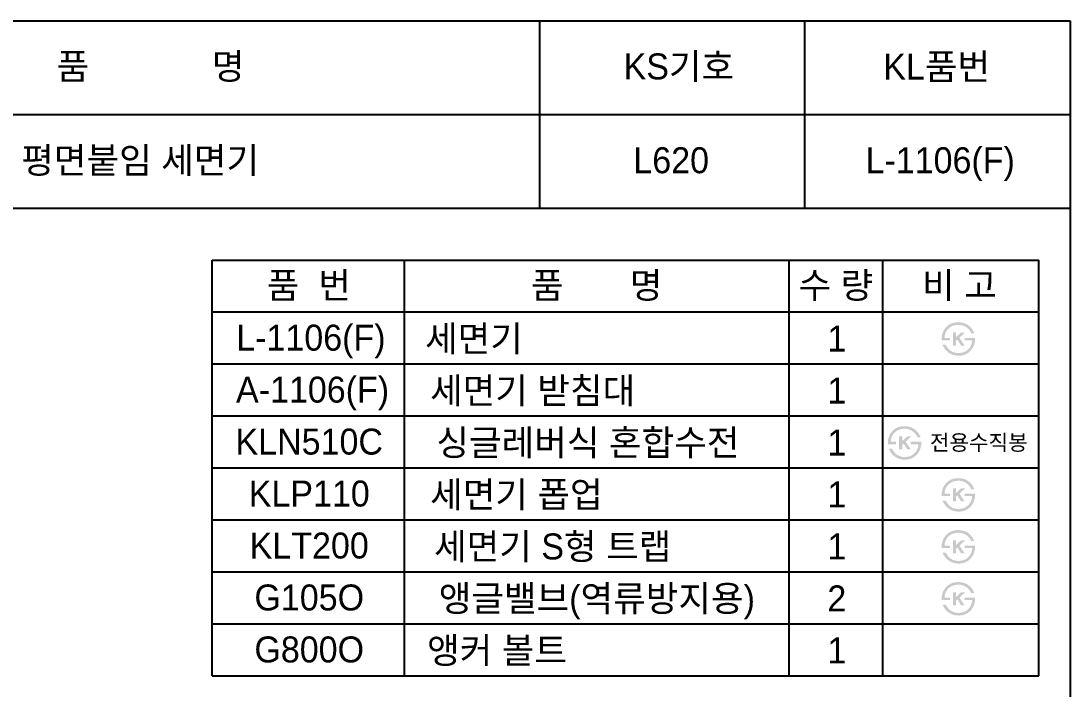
# Model space of a CAD drawing. Header units: millimetres. Extents: x 0 to 5737, y -67 to 2530.
# Drawn here: x 4728 to 5737, y 1887 to 2530 of the extents above; entities that cross this region are included whole.
import ezdxf
from ezdxf.enums import TextEntityAlignment as Align

# ---------------------------------------------------------------- set-up
doc = ezdxf.new("R2010")
doc.units = ezdxf.units.MM
doc.layers.add('TEXT', color=7, linetype='Continuous')
doc.layers.add('도각라인', color=7, linetype='Continuous')
doc.styles.add('타이틀', font='H2GTRM.TTF', dxfattribs={"height": 25})

msp = doc.modelspace()

# ---------------------------------------------------------------- hatches: boundary and pattern name
at = {"layer": 'TEXT'}
for points in [[(5613.9, 2222.8), (5613.9, 2223.2), (5613.9, 2223.6), (5613.9, 2224), (5613.9, 2224.4), (5613.9, 2224.8), (5613.9, 2225.2), (5614, 2225.6), (5614, 2226), (5614.1, 2226.4), (5614.1, 2226.8), (5614.2, 2227.2), (5614.3, 2227.6), (5614.3, 2228), (5614.4, 2228.4), (5614.5, 2228.8), (5614.6, 2229.1), (5614.8, 2229.5), (5614.9, 2229.9), (5615, 2230.3), (5615.2, 2230.6), (5615.3, 2231), (5615.5, 2231.4), (5615.7, 2231.7), (5615.8, 2232.1), (5616, 2232.4), (5616.2, 2232.7), (5616.4, 2233.1), (5616.6, 2233.4), (5616.9, 2233.7), (5617.1, 2234), (5617.3, 2234.3), (5617.8, 2234.9), (5618.1, 2235.2), (5618.4, 2235.5), (5618.7, 2235.8), (5619, 2236.1), (5619.2, 2236.4), (5619.6, 2236.6), (5619.9, 2236.9), (5620.2, 2237.1), (5620.5, 2237.4), (5620.8, 2237.6), (5621.2, 2237.8), (5621.5, 2238), (5621.9, 2238.2), (5622.2, 2238.4), (5622.6, 2238.6), (5623, 2238.7), (5623.4, 2238.9), (5623.8, 2239.1), (5624.2, 2239.2), (5624.7, 2239.4), (5625.1, 2239.5), (5625.5, 2239.6), (5626, 2239.7), (5626.4, 2239.8), (5626.9, 2239.9), (5627.4, 2239.9), (5627.8, 2240), (5628.3, 2240), (5628.8, 2240.1), (5629.3, 2240.1), (5629.8, 2240.1), (5630.5, 2240.1), (5630.9, 2240.1), (5631.3, 2240), (5631.6, 2240), (5632, 2240), (5632.4, 2239.9), (5632.7, 2239.9), (5633.1, 2239.8), (5633.4, 2239.7), (5633.8, 2239.7), (5634.1, 2239.6), (5634.5, 2239.5), (5634.8, 2239.4), (5635.1, 2239.3), (5635.4, 2239.2), (5635.8, 2239.1), (5636.1, 2239), (5636.4, 2238.9), (5636.7, 2238.7), (5637, 2238.6), (5637.3, 2238.5), (5637.6, 2238.3), (5637.9, 2238.2), (5638.2, 2238), (5638.5, 2237.8), (5638.8, 2237.7), (5639.1, 2237.5), (5639.3, 2237.3), (5639.6, 2237.1), (5639.9, 2236.9), (5640.1, 2236.7), (5640.6, 2236.4), (5641, 2236), (5641.4, 2235.6), (5641.7, 2235.2), (5642.1, 2234.8), (5642.5, 2234.4), (5642.8, 2234), (5643.1, 2233.6), (5643.5, 2233.1), (5643.8, 2232.6), (5644.1, 2232.2), (5644.3, 2231.7), (5644.6, 2231.1), (5644.9, 2230.6), (5645.1, 2230.1), (5645.4, 2229.5), (5645.4, 2229.5), (5642.2, 2229.5), (5642.2, 2229.5), (5642.2, 2229.7), (5642.1, 2229.9), (5642.1, 2230.1), (5642, 2230.2), (5641.9, 2230.4), (5641.8, 2230.6), (5641.7, 2230.7), (5641.7, 2230.9), (5641.6, 2231.1), (5641.5, 2231.2), (5641.4, 2231.4), (5641.3, 2231.6), (5641.2, 2231.7), (5641, 2231.9), (5640.9, 2232.1), (5640.8, 2232.2), (5640.7, 2232.4), (5640.6, 2232.6), (5640.3, 2232.9), (5640, 2233.2), (5639.7, 2233.5), (5639.4, 2233.8), (5639.1, 2234.1), (5638.7, 2234.4), (5638.4, 2234.7), (5638.2, 2234.9), (5637.9, 2235.1), (5637.7, 2235.2), (5637.5, 2235.4), (5637.2, 2235.5), (5637, 2235.7), (5636.7, 2235.8), (5636.5, 2236), (5636.2, 2236.1), (5636, 2236.2), (5635.7, 2236.4), (5635.5, 2236.5), (5635.2, 2236.6), (5635, 2236.7), (5634.7, 2236.8), (5634.5, 2236.9), (5634.2, 2237), (5633.9, 2237), (5633.7, 2237.1), (5633.4, 2237.2), (5633.1, 2237.3), (5632.9, 2237.3), (5632.6, 2237.4), (5632.3, 2237.4), (5632, 2237.5), (5631.8, 2237.5), (5631.5, 2237.5), (5631.2, 2237.6), (5630.9, 2237.6), (5630.6, 2237.6), (5630.3, 2237.6), (5630, 2237.6), (5629.7, 2237.6), (5629.4, 2237.6), (5629, 2237.6), (5628.7, 2237.5), (5628.3, 2237.5), (5628, 2237.5), (5627.7, 2237.4), (5627.4, 2237.4), (5627.1, 2237.3), (5626.7, 2237.3), (5626.4, 2237.2), (5626.1, 2237.1), (5625.8, 2237), (5625.5, 2237), (5625.2, 2236.9), (5624.9, 2236.8), (5624.6, 2236.7), (5624.4, 2236.5), (5624.1, 2236.4), (5623.8, 2236.3), (5623.5, 2236.2), (5623.3, 2236), (5623, 2235.9), (5622.7, 2235.7), (5622.5, 2235.6), (5622.2, 2235.4), (5622, 2235.2), (5621.7, 2235), (5621.5, 2234.9), (5621.2, 2234.7), (5621, 2234.5), (5620.8, 2234.3), (5620.5, 2234), (5620.3, 2233.8), (5620.1, 2233.6), (5619.9, 2233.4), (5619.7, 2233.1), (5619.5, 2232.9), (5619.3, 2232.6), (5619.1, 2232.4), (5618.9, 2232.1), (5618.7, 2231.9), (5618.6, 2231.6), (5618.4, 2231.4), (5618.3, 2231.1), (5618.1, 2230.8), (5618, 2230.5), (5617.9, 2230.3), (5617.7, 2230), (5617.6, 2229.7), (5617.5, 2229.4), (5617.4, 2229.1), (5617.3, 2228.8), (5617.2, 2228.5), (5617.1, 2228.2), (5617.1, 2227.8), (5617, 2227.5), (5616.9, 2227.2), (5616.9, 2226.9), (5616.8, 2226.5), (5616.8, 2226.2), (5616.7, 2225.8), (5616.7, 2225.5), (5616.7, 2225.1), (5616.7, 2225.1), (5621.9, 2225.1), (5621.9, 2225.1), (5621.9, 2225.1), (5621.9, 2222.8), (5621.9, 2222.8), (5621.9, 2222.8), (5613.9, 2222.8)], [(5627.7, 2225.8), (5632.5, 2230.2), (5636.4, 2230.2), (5631, 2225.2), (5636, 2217.7), (5632.6, 2217.7), (5629.1, 2223.4), (5627.7, 2222.2), (5627.7, 2217.7), (5624.7, 2217.7), (5624.7, 2230.3), (5627.7, 2230.3)], [(5646.1, 2225.1), (5646.1, 2224.7), (5646.1, 2224.3), (5646.1, 2223.8), (5646.1, 2223.4), (5646, 2223), (5646, 2222.5), (5645.9, 2222.1), (5645.9, 2221.7), (5645.8, 2221.3), (5645.7, 2220.9), (5645.6, 2220.4), (5645.5, 2220), (5645.4, 2219.6), (5645.3, 2219.2), (5645.2, 2218.8), (5645.1, 2218.4), (5644.9, 2218), (5644.8, 2217.6), (5644.6, 2217.3), (5644.4, 2216.9), (5644.3, 2216.5), (5644.1, 2216.2), (5643.9, 2215.8), (5643.7, 2215.5), (5643.5, 2215.1), (5643.3, 2214.8), (5643.1, 2214.5), (5642.8, 2214.2), (5642.6, 2213.8), (5642.4, 2213.5), (5642.1, 2213.2), (5641.9, 2212.9), (5641.6, 2212.6), (5641.3, 2212.4), (5641, 2212.1), (5640.8, 2211.8), (5640.5, 2211.6), (5640.2, 2211.3), (5639.9, 2211.1), (5639.6, 2210.8), (5639.2, 2210.6), (5638.9, 2210.4), (5638.6, 2210.2), (5638.3, 2210), (5637.9, 2209.8), (5637.6, 2209.6), (5637.2, 2209.4), (5636.9, 2209.3), (5636.5, 2209.1), (5636.1, 2209), (5635.8, 2208.8), (5635.4, 2208.7), (5635, 2208.6), (5634.6, 2208.5), (5634.2, 2208.4), (5633.9, 2208.3), (5633.5, 2208.2), (5633.1, 2208.1), (5632.7, 2208.1), (5632.3, 2208), (5631.9, 2208), (5631.5, 2208), (5631.1, 2207.9), (5630.7, 2207.9), (5630, 2207.9), (5629.3, 2208), (5628.7, 2208), (5628.1, 2208.1), (5627.4, 2208.2), (5627.1, 2208.2), (5626.8, 2208.3), (5626.5, 2208.3), (5626.2, 2208.4), (5625.9, 2208.5), (5625.6, 2208.6), (5625.3, 2208.6), (5625, 2208.7), (5624.8, 2208.8), (5624.5, 2208.9), (5624.2, 2209), (5623.9, 2209.1), (5623.6, 2209.2), (5623.4, 2209.4), (5623.1, 2209.5), (5622.8, 2209.6), (5622.5, 2209.7), (5622.3, 2209.9), (5622, 2210), (5621.8, 2210.2), (5621.5, 2210.3), (5621, 2210.7), (5620.7, 2210.8), (5620.5, 2211), (5620.2, 2211.2), (5619.9, 2211.4), (5619.7, 2211.6), (5619.5, 2211.8), (5619.2, 2212), (5619, 2212.2), (5618.8, 2212.5), (5618.5, 2212.7), (5618.3, 2212.9), (5618.1, 2213.1), (5617.9, 2213.4), (5617.7, 2213.6), (5617.5, 2213.9), (5617.3, 2214.1), (5617.1, 2214.4), (5616.9, 2214.6), (5616.7, 2214.9), (5616.5, 2215.2), (5616.4, 2215.5), (5616.2, 2215.7), (5616, 2216), (5615.9, 2216.3), (5615.7, 2216.6), (5615.5, 2216.9), (5615.4, 2217.2), (5615.1, 2217.8), (5614.8, 2218.5), (5614.8, 2218.5), (5617.8, 2218.5), (5617.8, 2218.5), (5618, 2218.1), (5618.2, 2217.6), (5618.5, 2217.2), (5618.7, 2216.9), (5619, 2216.5), (5619.2, 2216.1), (5619.5, 2215.8), (5619.8, 2215.4), (5620, 2215.1), (5620.3, 2214.8), (5620.6, 2214.5), (5620.9, 2214.2), (5621.2, 2213.9), (5621.4, 2213.6), (5621.7, 2213.3), (5622.1, 2213.1), (5622.3, 2212.9), (5622.5, 2212.7), (5622.7, 2212.6), (5623, 2212.4), (5623.2, 2212.3), (5623.5, 2212.1), (5623.7, 2212), (5623.9, 2211.9), (5624.2, 2211.7), (5624.4, 2211.6), (5624.7, 2211.5), (5625, 2211.4), (5625.2, 2211.3), (5625.5, 2211.2), (5625.7, 2211.1), (5626, 2211), (5626.3, 2211), (5626.6, 2210.9), (5626.8, 2210.8), (5627.1, 2210.8), (5627.4, 2210.7), (5627.7, 2210.7), (5628, 2210.6), (5628.3, 2210.6), (5628.5, 2210.6), (5628.8, 2210.5), (5629.1, 2210.5), (5629.4, 2210.5), (5629.7, 2210.5), (5630.1, 2210.5), (5630.4, 2210.5), (5631.2, 2210.5), (5631.5, 2210.6), (5631.8, 2210.6), (5632, 2210.6), (5632.3, 2210.6), (5632.6, 2210.7), (5632.8, 2210.7), (5633.1, 2210.8), (5633.4, 2210.8), (5633.6, 2210.9), (5633.9, 2210.9), (5634.1, 2211), (5634.4, 2211.1), (5634.6, 2211.2), (5634.9, 2211.2), (5635.1, 2211.3), (5635.4, 2211.4), (5635.6, 2211.5), (5635.9, 2211.6), (5636.1, 2211.8), (5636.3, 2211.9), (5636.6, 2212), (5636.8, 2212.1), (5637.1, 2212.3), (5637.3, 2212.4), (5637.5, 2212.6), (5637.8, 2212.7), (5638, 2212.9), (5638.2, 2213), (5638.4, 2213.2), (5638.7, 2213.4), (5638.9, 2213.6), (5639.2, 2213.8), (5639.4, 2214), (5639.6, 2214.3), (5639.9, 2214.5), (5640.1, 2214.8), (5640.3, 2215), (5640.5, 2215.3), (5640.7, 2215.5), (5640.9, 2215.8), (5641.1, 2216), (5641.3, 2216.3), (5641.4, 2216.6), (5641.6, 2216.9), (5641.7, 2217.2), (5641.9, 2217.4), (5642, 2217.7), (5642.2, 2218), (5642.3, 2218.3), (5642.4, 2218.7), (5642.5, 2219), (5642.6, 2219.3), (5642.7, 2219.6), (5642.8, 2220), (5642.9, 2220.3), (5643, 2220.6), (5643.1, 2221), (5643.1, 2221.3), (5643.2, 2221.7), (5643.2, 2222.1), (5643.3, 2222.4), (5643.3, 2222.8), (5643.3, 2222.8), (5635.9, 2222.8), (5635.9, 2222.8), (5635.9, 2222.8), (5635.9, 2225.1), (5635.9, 2225.1), (5635.9, 2225.1), (5646.1, 2225.1)], [(5562.2, 2122.8), (5562.2, 2123.2), (5562.2, 2123.6), (5562.2, 2124), (5562.2, 2124.4), (5562.2, 2124.8), (5562.2, 2125.2), (5562.3, 2125.6), (5562.3, 2126), (5562.4, 2126.4), (5562.4, 2126.8), (5562.5, 2127.2), (5562.5, 2127.6), (5562.6, 2128), (5562.7, 2128.4), (5562.8, 2128.8), (5562.9, 2129.1), (5563.1, 2129.5), (5563.2, 2129.9), (5563.3, 2130.3), (5563.5, 2130.6), (5563.6, 2131), (5563.8, 2131.4), (5564, 2131.7), (5564.1, 2132.1), (5564.3, 2132.4), (5564.5, 2132.7), (5564.7, 2133.1), (5564.9, 2133.4), (5565.1, 2133.7), (5565.4, 2134), (5565.6, 2134.3), (5566.1, 2134.9), (5566.4, 2135.2), (5566.7, 2135.5), (5566.9, 2135.8), (5567.2, 2136.1), (5567.5, 2136.4), (5567.8, 2136.6), (5568.1, 2136.9), (5568.5, 2137.1), (5568.8, 2137.4), (5569.1, 2137.6), (5569.5, 2137.8), (5569.8, 2138), (5570.2, 2138.2), (5570.5, 2138.4), (5570.9, 2138.6), (5571.3, 2138.7), (5571.7, 2138.9), (5572.1, 2139.1), (5572.5, 2139.2), (5573, 2139.4), (5573.4, 2139.5), (5573.8, 2139.6), (5574.3, 2139.7), (5574.7, 2139.8), (5575.2, 2139.9), (5575.6, 2139.9), (5576.1, 2140), (5576.6, 2140), (5577.1, 2140.1), (5577.6, 2140.1), (5578.1, 2140.1), (5578.8, 2140.1), (5579.2, 2140.1), (5579.6, 2140), (5579.9, 2140), (5580.3, 2140), (5580.7, 2139.9), (5581, 2139.9), (5581.4, 2139.8), (5581.7, 2139.7), (5582.1, 2139.7), (5582.4, 2139.6), (5582.7, 2139.5), (5583.1, 2139.4), (5583.4, 2139.3), (5583.7, 2139.2), (5584, 2139.1), (5584.4, 2139), (5584.7, 2138.9), (5585, 2138.7), (5585.3, 2138.6), (5585.6, 2138.5), (5585.9, 2138.3), (5586.2, 2138.2), (5586.5, 2138), (5586.8, 2137.8), (5587.1, 2137.7), (5587.3, 2137.5), (5587.6, 2137.3), (5587.9, 2137.1), (5588.2, 2136.9), (5588.4, 2136.7), (5588.8, 2136.4), (5589.2, 2136), (5589.6, 2135.6), (5590, 2135.2), (5590.4, 2134.8), (5590.8, 2134.4), (5591.1, 2134), (5591.4, 2133.6), (5591.8, 2133.1), (5592.1, 2132.6), (5592.4, 2132.2), (5592.6, 2131.7), (5592.9, 2131.1), (5593.2, 2130.6), (5593.4, 2130.1), (5593.6, 2129.5), (5593.6, 2129.5), (5590.5, 2129.5), (5590.5, 2129.5), (5590.5, 2129.7), (5590.4, 2129.9), (5590.3, 2130.1), (5590.3, 2130.2), (5590.2, 2130.4), (5590.1, 2130.6), (5590, 2130.7), (5589.9, 2130.9), (5589.8, 2131.1), (5589.8, 2131.2), (5589.7, 2131.4), (5589.6, 2131.6), (5589.4, 2131.7), (5589.3, 2131.9), (5589.2, 2132.1), (5589.1, 2132.2), (5589, 2132.4), (5588.8, 2132.6), (5588.6, 2132.9), (5588.3, 2133.2), (5588, 2133.5), (5587.7, 2133.8), (5587.4, 2134.1), (5587, 2134.4), (5586.7, 2134.7), (5586.4, 2134.9), (5586.2, 2135.1), (5586, 2135.2), (5585.7, 2135.4), (5585.5, 2135.5), (5585.3, 2135.7), (5585, 2135.8), (5584.8, 2136), (5584.5, 2136.1), (5584.3, 2136.2), (5584, 2136.4), (5583.8, 2136.5), (5583.5, 2136.6), (5583.3, 2136.7), (5583, 2136.8), (5582.7, 2136.9), (5582.5, 2137), (5582.2, 2137), (5582, 2137.1), (5581.7, 2137.2), (5581.4, 2137.3), (5581.1, 2137.3), (5580.9, 2137.4), (5580.6, 2137.4), (5580.3, 2137.5), (5580, 2137.5), (5579.8, 2137.5), (5579.5, 2137.6), (5579.2, 2137.6), (5578.9, 2137.6), (5578.6, 2137.6), (5578.3, 2137.6), (5578, 2137.6), (5577.6, 2137.6), (5577.3, 2137.6), (5577, 2137.5), (5576.6, 2137.5), (5576.3, 2137.5), (5576, 2137.4), (5575.7, 2137.4), (5575.3, 2137.3), (5575, 2137.3), (5574.7, 2137.2), (5574.4, 2137.1), (5574.1, 2137), (5573.8, 2137), (5573.5, 2136.9), (5573.2, 2136.8), (5572.9, 2136.7), (5572.6, 2136.5), (5572.4, 2136.4), (5572.1, 2136.3), (5571.8, 2136.2), (5571.5, 2136), (5571.3, 2135.9), (5571, 2135.7), (5570.8, 2135.6), (5570.5, 2135.4), (5570.3, 2135.2), (5570, 2135), (5569.8, 2134.9), (5569.5, 2134.7), (5569.3, 2134.5), (5569.1, 2134.3), (5568.8, 2134), (5568.6, 2133.8), (5568.4, 2133.6), (5568.2, 2133.4), (5568, 2133.1), (5567.8, 2132.9), (5567.6, 2132.6), (5567.4, 2132.4), (5567.2, 2132.1), (5567, 2131.9), (5566.9, 2131.6), (5566.7, 2131.4), (5566.6, 2131.1), (5566.4, 2130.8), (5566.3, 2130.5), (5566.1, 2130.3), (5566, 2130), (5565.9, 2129.7), (5565.8, 2129.4), (5565.7, 2129.1), (5565.6, 2128.8), (5565.5, 2128.5), (5565.4, 2128.2), (5565.3, 2127.8), (5565.3, 2127.5), (5565.2, 2127.2), (5565.1, 2126.9), (5565.1, 2126.5), (5565.1, 2126.2), (5565, 2125.8), (5565, 2125.5), (5565, 2125.1), (5565, 2125.1), (5570.1, 2125.1), (5570.1, 2125.1), (5570.1, 2125.1), (5570.1, 2122.8), (5570.1, 2122.8), (5570.1, 2122.8), (5562.2, 2122.8)], [(5576, 2125.8), (5580.8, 2130.2), (5584.6, 2130.2), (5579.3, 2125.2), (5584.3, 2117.7), (5580.9, 2117.7), (5577.4, 2123.4), (5576, 2122.2), (5576, 2117.7), (5573, 2117.7), (5573, 2130.3), (5576, 2130.3)], [(5594.4, 2125.1), (5594.4, 2124.7), (5594.4, 2124.3), (5594.4, 2123.8), (5594.3, 2123.4), (5594.3, 2123), (5594.3, 2122.5), (5594.2, 2122.1), (5594.2, 2121.7), (5594.1, 2121.3), (5594, 2120.9), (5593.9, 2120.4), (5593.8, 2120), (5593.7, 2119.6), (5593.6, 2119.2), (5593.5, 2118.8), (5593.3, 2118.4), (5593.2, 2118), (5593, 2117.6), (5592.9, 2117.3), (5592.7, 2116.9), (5592.6, 2116.5), (5592.4, 2116.2), (5592.2, 2115.8), (5592, 2115.5), (5591.8, 2115.1), (5591.6, 2114.8), (5591.4, 2114.5), (5591.1, 2114.2), (5590.9, 2113.8), (5590.7, 2113.5), (5590.4, 2113.2), (5590.1, 2112.9), (5589.9, 2112.6), (5589.6, 2112.4), (5589.3, 2112.1), (5589, 2111.8), (5588.7, 2111.6), (5588.4, 2111.3), (5588.1, 2111.1), (5587.8, 2110.8), (5587.5, 2110.6), (5587.2, 2110.4), (5586.9, 2110.2), (5586.5, 2110), (5586.2, 2109.8), (5585.9, 2109.6), (5585.5, 2109.4), (5585.2, 2109.3), (5584.8, 2109.1), (5584.4, 2109), (5584.1, 2108.8), (5583.7, 2108.7), (5583.3, 2108.6), (5582.9, 2108.5), (5582.5, 2108.4), (5582.1, 2108.3), (5581.8, 2108.2), (5581.4, 2108.1), (5581, 2108.1), (5580.6, 2108), (5580.2, 2108), (5579.8, 2108), (5579.4, 2107.9), (5578.9, 2107.9), (5578.3, 2107.9), (5577.6, 2108), (5577, 2108), (5576.3, 2108.1), (5575.7, 2108.2), (5575.4, 2108.2), (5575.1, 2108.3), (5574.8, 2108.3), (5574.5, 2108.4), (5574.2, 2108.5), (5573.9, 2108.6), (5573.6, 2108.6), (5573.3, 2108.7), (5573, 2108.8), (5572.8, 2108.9), (5572.5, 2109), (5572.2, 2109.1), (5571.9, 2109.2), (5571.6, 2109.4), (5571.4, 2109.5), (5571.1, 2109.6), (5570.8, 2109.7), (5570.6, 2109.9), (5570.3, 2110), (5570, 2110.2), (5569.8, 2110.3), (5569.3, 2110.7), (5569, 2110.8), (5568.7, 2111), (5568.5, 2111.2), (5568.2, 2111.4), (5568, 2111.6), (5567.7, 2111.8), (5567.5, 2112), (5567.3, 2112.2), (5567, 2112.5), (5566.8, 2112.7), (5566.6, 2112.9), (5566.4, 2113.1), (5566.2, 2113.4), (5566, 2113.6), (5565.8, 2113.9), (5565.6, 2114.1), (5565.4, 2114.4), (5565.2, 2114.6), (5565, 2114.9), (5564.8, 2115.2), (5564.6, 2115.5), (5564.5, 2115.7), (5564.3, 2116), (5564.1, 2116.3), (5564, 2116.6), (5563.8, 2116.9), (5563.7, 2117.2), (5563.4, 2117.8), (5563.1, 2118.5), (5563.1, 2118.5), (5566.1, 2118.5), (5566.1, 2118.5), (5566.3, 2118.1), (5566.5, 2117.6), (5566.8, 2117.2), (5567, 2116.9), (5567.3, 2116.5), (5567.5, 2116.1), (5567.8, 2115.8), (5568, 2115.4), (5568.3, 2115.1), (5568.6, 2114.8), (5568.9, 2114.5), (5569.1, 2114.2), (5569.4, 2113.9), (5569.7, 2113.6), (5570, 2113.3), (5570.3, 2113.1), (5570.6, 2112.9), (5570.8, 2112.7), (5571, 2112.6), (5571.3, 2112.4), (5571.5, 2112.3), (5571.7, 2112.1), (5572, 2112), (5572.2, 2111.9), (5572.5, 2111.7), (5572.7, 2111.6), (5573, 2111.5), (5573.2, 2111.4), (5573.5, 2111.3), (5573.8, 2111.2), (5574, 2111.1), (5574.3, 2111), (5574.6, 2111), (5574.8, 2110.9), (5575.1, 2110.8), (5575.4, 2110.8), (5575.7, 2110.7), (5576, 2110.7), (5576.2, 2110.6), (5576.5, 2110.6), (5576.8, 2110.6), (5577.1, 2110.5), (5577.4, 2110.5), (5577.7, 2110.5), (5578, 2110.5), (5578.3, 2110.5), (5578.6, 2110.5), (5579.5, 2110.5), (5579.8, 2110.6), (5580.1, 2110.6), (5580.3, 2110.6), (5580.6, 2110.6), (5580.9, 2110.7), (5581.1, 2110.7), (5581.4, 2110.8), (5581.6, 2110.8), (5581.9, 2110.9), (5582.2, 2110.9), (5582.4, 2111), (5582.7, 2111.1), (5582.9, 2111.2), (5583.2, 2111.2), (5583.4, 2111.3), (5583.7, 2111.4), (5583.9, 2111.5), (5584.1, 2111.6), (5584.4, 2111.8), (5584.6, 2111.9), (5584.9, 2112), (5585.1, 2112.1), (5585.3, 2112.3), (5585.6, 2112.4), (5585.8, 2112.6), (5586, 2112.7), (5586.3, 2112.9), (5586.5, 2113), (5586.7, 2113.2), (5586.9, 2113.4), (5587.2, 2113.6), (5587.4, 2113.8), (5587.7, 2114), (5587.9, 2114.3), (5588.1, 2114.5), (5588.4, 2114.8), (5588.6, 2115), (5588.8, 2115.3), (5589, 2115.5), (5589.2, 2115.8), (5589.4, 2116), (5589.5, 2116.3), (5589.7, 2116.6), (5589.9, 2116.9), (5590, 2117.2), (5590.2, 2117.4), (5590.3, 2117.7), (5590.5, 2118), (5590.6, 2118.3), (5590.7, 2118.7), (5590.8, 2119), (5590.9, 2119.3), (5591, 2119.6), (5591.1, 2120), (5591.2, 2120.3), (5591.3, 2120.6), (5591.3, 2121), (5591.4, 2121.3), (5591.5, 2121.7), (5591.5, 2122.1), (5591.6, 2122.4), (5591.6, 2122.8), (5591.6, 2122.8), (5584.2, 2122.8), (5584.2, 2122.8), (5584.2, 2122.8), (5584.2, 2125.1), (5584.2, 2125.1), (5584.2, 2125.1), (5594.4, 2125.1)], [(5613.9, 2072.8), (5613.9, 2073.2), (5613.9, 2073.6), (5613.9, 2074), (5613.9, 2074.4), (5613.9, 2074.8), (5613.9, 2075.2), (5614, 2075.6), (5614, 2076), (5614.1, 2076.4), (5614.1, 2076.8), (5614.2, 2077.2), (5614.3, 2077.6), (5614.3, 2078), (5614.4, 2078.4), (5614.5, 2078.8), (5614.6, 2079.1), (5614.8, 2079.5), (5614.9, 2079.9), (5615, 2080.3), (5615.2, 2080.6), (5615.3, 2081), (5615.5, 2081.4), (5615.7, 2081.7), (5615.8, 2082.1), (5616, 2082.4), (5616.2, 2082.7), (5616.4, 2083.1), (5616.6, 2083.4), (5616.9, 2083.7), (5617.1, 2084), (5617.3, 2084.3), (5617.8, 2084.9), (5618.1, 2085.2), (5618.4, 2085.5), (5618.7, 2085.8), (5619, 2086.1), (5619.2, 2086.4), (5619.6, 2086.6), (5619.9, 2086.9), (5620.2, 2087.1), (5620.5, 2087.4), (5620.8, 2087.6), (5621.2, 2087.8), (5621.5, 2088), (5621.9, 2088.2), (5622.2, 2088.4), (5622.6, 2088.6), (5623, 2088.7), (5623.4, 2088.9), (5623.8, 2089.1), (5624.2, 2089.2), (5624.7, 2089.4), (5625.1, 2089.5), (5625.5, 2089.6), (5626, 2089.7), (5626.4, 2089.8), (5626.9, 2089.9), (5627.4, 2089.9), (5627.8, 2090), (5628.3, 2090), (5628.8, 2090.1), (5629.3, 2090.1), (5629.8, 2090.1), (5630.5, 2090.1), (5630.9, 2090.1), (5631.3, 2090), (5631.6, 2090), (5632, 2090), (5632.4, 2089.9), (5632.7, 2089.9), (5633.1, 2089.8), (5633.4, 2089.7), (5633.8, 2089.7), (5634.1, 2089.6), (5634.5, 2089.5), (5634.8, 2089.4), (5635.1, 2089.3), (5635.4, 2089.2), (5635.8, 2089.1), (5636.1, 2089), (5636.4, 2088.9), (5636.7, 2088.7), (5637, 2088.6), (5637.3, 2088.5), (5637.6, 2088.3), (5637.9, 2088.2), (5638.2, 2088), (5638.5, 2087.8), (5638.8, 2087.7), (5639.1, 2087.5), (5639.3, 2087.3), (5639.6, 2087.1), (5639.9, 2086.9), (5640.1, 2086.7), (5640.6, 2086.4), (5641, 2086), (5641.4, 2085.6), (5641.7, 2085.2), (5642.1, 2084.8), (5642.5, 2084.4), (5642.8, 2084), (5643.1, 2083.6), (5643.5, 2083.1), (5643.8, 2082.6), (5644.1, 2082.2), (5644.3, 2081.7), (5644.6, 2081.1), (5644.9, 2080.6), (5645.1, 2080.1), (5645.4, 2079.5), (5645.4, 2079.5), (5642.2, 2079.5), (5642.2, 2079.5), (5642.2, 2079.7), (5642.1, 2079.9), (5642.1, 2080.1), (5642, 2080.2), (5641.9, 2080.4), (5641.8, 2080.6), (5641.7, 2080.7), (5641.7, 2080.9), (5641.6, 2081.1), (5641.5, 2081.2), (5641.4, 2081.4), (5641.3, 2081.6), (5641.2, 2081.7), (5641, 2081.9), (5640.9, 2082.1), (5640.8, 2082.2), (5640.7, 2082.4), (5640.6, 2082.6), (5640.3, 2082.9), (5640, 2083.2), (5639.7, 2083.5), (5639.4, 2083.8), (5639.1, 2084.1), (5638.7, 2084.4), (5638.4, 2084.7), (5638.2, 2084.9), (5637.9, 2085.1), (5637.7, 2085.2), (5637.5, 2085.4), (5637.2, 2085.5), (5637, 2085.7), (5636.7, 2085.8), (5636.5, 2086), (5636.2, 2086.1), (5636, 2086.2), (5635.7, 2086.4), (5635.5, 2086.5), (5635.2, 2086.6), (5635, 2086.7), (5634.7, 2086.8), (5634.5, 2086.9), (5634.2, 2087), (5633.9, 2087), (5633.7, 2087.1), (5633.4, 2087.2), (5633.1, 2087.3), (5632.9, 2087.3), (5632.6, 2087.4), (5632.3, 2087.4), (5632, 2087.5), (5631.8, 2087.5), (5631.5, 2087.5), (5631.2, 2087.6), (5630.9, 2087.6), (5630.6, 2087.6), (5630.3, 2087.6), (5630, 2087.6), (5629.7, 2087.6), (5629.4, 2087.6), (5629, 2087.6), (5628.7, 2087.5), (5628.3, 2087.5), (5628, 2087.5), (5627.7, 2087.4), (5627.4, 2087.4), (5627.1, 2087.3), (5626.7, 2087.3), (5626.4, 2087.2), (5626.1, 2087.1), (5625.8, 2087), (5625.5, 2087), (5625.2, 2086.9), (5624.9, 2086.8), (5624.6, 2086.7), (5624.4, 2086.5), (5624.1, 2086.4), (5623.8, 2086.3), (5623.5, 2086.2), (5623.3, 2086), (5623, 2085.9), (5622.7, 2085.7), (5622.5, 2085.6), (5622.2, 2085.4), (5622, 2085.2), (5621.7, 2085), (5621.5, 2084.9), (5621.2, 2084.7), (5621, 2084.5), (5620.8, 2084.3), (5620.5, 2084), (5620.3, 2083.8), (5620.1, 2083.6), (5619.9, 2083.4), (5619.7, 2083.1), (5619.5, 2082.9), (5619.3, 2082.6), (5619.1, 2082.4), (5618.9, 2082.1), (5618.7, 2081.9), (5618.6, 2081.6), (5618.4, 2081.4), (5618.3, 2081.1), (5618.1, 2080.8), (5618, 2080.5), (5617.9, 2080.3), (5617.7, 2080), (5617.6, 2079.7), (5617.5, 2079.4), (5617.4, 2079.1), (5617.3, 2078.8), (5617.2, 2078.5), (5617.1, 2078.2), (5617.1, 2077.8), (5617, 2077.5), (5616.9, 2077.2), (5616.9, 2076.9), (5616.8, 2076.5), (5616.8, 2076.2), (5616.7, 2075.8), (5616.7, 2075.5), (5616.7, 2075.1), (5616.7, 2075.1), (5621.9, 2075.1), (5621.9, 2075.1), (5621.9, 2075.1), (5621.9, 2072.8), (5621.9, 2072.8), (5621.9, 2072.8), (5613.9, 2072.8)], [(5627.7, 2075.8), (5632.5, 2080.2), (5636.4, 2080.2), (5631, 2075.2), (5636, 2067.7), (5632.6, 2067.7), (5629.1, 2073.4), (5627.7, 2072.2), (5627.7, 2067.7), (5624.7, 2067.7), (5624.7, 2080.3), (5627.7, 2080.3)], [(5646.1, 2075.1), (5646.1, 2074.7), (5646.1, 2074.3), (5646.1, 2073.8), (5646.1, 2073.4), (5646, 2073), (5646, 2072.5), (5645.9, 2072.1), (5645.9, 2071.7), (5645.8, 2071.3), (5645.7, 2070.9), (5645.6, 2070.4), (5645.5, 2070), (5645.4, 2069.6), (5645.3, 2069.2), (5645.2, 2068.8), (5645.1, 2068.4), (5644.9, 2068), (5644.8, 2067.6), (5644.6, 2067.3), (5644.4, 2066.9), (5644.3, 2066.5), (5644.1, 2066.2), (5643.9, 2065.8), (5643.7, 2065.5), (5643.5, 2065.1), (5643.3, 2064.8), (5643.1, 2064.5), (5642.8, 2064.2), (5642.6, 2063.8), (5642.4, 2063.5), (5642.1, 2063.2), (5641.9, 2062.9), (5641.6, 2062.6), (5641.3, 2062.4), (5641, 2062.1), (5640.8, 2061.8), (5640.5, 2061.6), (5640.2, 2061.3), (5639.9, 2061.1), (5639.6, 2060.8), (5639.2, 2060.6), (5638.9, 2060.4), (5638.6, 2060.2), (5638.3, 2060), (5637.9, 2059.8), (5637.6, 2059.6), (5637.2, 2059.4), (5636.9, 2059.3), (5636.5, 2059.1), (5636.1, 2059), (5635.8, 2058.8), (5635.4, 2058.7), (5635, 2058.6), (5634.6, 2058.5), (5634.2, 2058.4), (5633.9, 2058.3), (5633.5, 2058.2), (5633.1, 2058.1), (5632.7, 2058.1), (5632.3, 2058), (5631.9, 2058), (5631.5, 2058), (5631.1, 2057.9), (5630.7, 2057.9), (5630, 2057.9), (5629.3, 2058), (5628.7, 2058), (5628.1, 2058.1), (5627.4, 2058.2), (5627.1, 2058.2), (5626.8, 2058.3), (5626.5, 2058.3), (5626.2, 2058.4), (5625.9, 2058.5), (5625.6, 2058.6), (5625.3, 2058.6), (5625, 2058.7), (5624.8, 2058.8), (5624.5, 2058.9), (5624.2, 2059), (5623.9, 2059.1), (5623.6, 2059.2), (5623.4, 2059.4), (5623.1, 2059.5), (5622.8, 2059.6), (5622.5, 2059.7), (5622.3, 2059.9), (5622, 2060), (5621.8, 2060.2), (5621.5, 2060.3), (5621, 2060.7), (5620.7, 2060.8), (5620.5, 2061), (5620.2, 2061.2), (5619.9, 2061.4), (5619.7, 2061.6), (5619.5, 2061.8), (5619.2, 2062), (5619, 2062.2), (5618.8, 2062.5), (5618.5, 2062.7), (5618.3, 2062.9), (5618.1, 2063.1), (5617.9, 2063.4), (5617.7, 2063.6), (5617.5, 2063.9), (5617.3, 2064.1), (5617.1, 2064.4), (5616.9, 2064.6), (5616.7, 2064.9), (5616.5, 2065.2), (5616.4, 2065.5), (5616.2, 2065.7), (5616, 2066), (5615.9, 2066.3), (5615.7, 2066.6), (5615.5, 2066.9), (5615.4, 2067.2), (5615.1, 2067.8), (5614.8, 2068.5), (5614.8, 2068.5), (5617.8, 2068.5), (5617.8, 2068.5), (5618, 2068.1), (5618.2, 2067.6), (5618.5, 2067.2), (5618.7, 2066.9), (5619, 2066.5), (5619.2, 2066.1), (5619.5, 2065.8), (5619.8, 2065.4), (5620, 2065.1), (5620.3, 2064.8), (5620.6, 2064.5), (5620.9, 2064.2), (5621.2, 2063.9), (5621.4, 2063.6), (5621.7, 2063.3), (5622.1, 2063.1), (5622.3, 2062.9), (5622.5, 2062.7), (5622.7, 2062.6), (5623, 2062.4), (5623.2, 2062.3), (5623.5, 2062.1), (5623.7, 2062), (5623.9, 2061.9), (5624.2, 2061.7), (5624.4, 2061.6), (5624.7, 2061.5), (5625, 2061.4), (5625.2, 2061.3), (5625.5, 2061.2), (5625.7, 2061.1), (5626, 2061), (5626.3, 2061), (5626.6, 2060.9), (5626.8, 2060.8), (5627.1, 2060.8), (5627.4, 2060.7), (5627.7, 2060.7), (5628, 2060.6), (5628.3, 2060.6), (5628.5, 2060.6), (5628.8, 2060.5), (5629.1, 2060.5), (5629.4, 2060.5), (5629.7, 2060.5), (5630.1, 2060.5), (5630.4, 2060.5), (5631.2, 2060.5), (5631.5, 2060.6), (5631.8, 2060.6), (5632, 2060.6), (5632.3, 2060.6), (5632.6, 2060.7), (5632.8, 2060.7), (5633.1, 2060.8), (5633.4, 2060.8), (5633.6, 2060.9), (5633.9, 2060.9), (5634.1, 2061), (5634.4, 2061.1), (5634.6, 2061.2), (5634.9, 2061.2), (5635.1, 2061.3), (5635.4, 2061.4), (5635.6, 2061.5), (5635.9, 2061.6), (5636.1, 2061.8), (5636.3, 2061.9), (5636.6, 2062), (5636.8, 2062.1), (5637.1, 2062.3), (5637.3, 2062.4), (5637.5, 2062.6), (5637.8, 2062.7), (5638, 2062.9), (5638.2, 2063), (5638.4, 2063.2), (5638.7, 2063.4), (5638.9, 2063.6), (5639.2, 2063.8), (5639.4, 2064), (5639.6, 2064.3), (5639.9, 2064.5), (5640.1, 2064.8), (5640.3, 2065), (5640.5, 2065.3), (5640.7, 2065.5), (5640.9, 2065.8), (5641.1, 2066), (5641.3, 2066.3), (5641.4, 2066.6), (5641.6, 2066.9), (5641.7, 2067.2), (5641.9, 2067.4), (5642, 2067.7), (5642.2, 2068), (5642.3, 2068.3), (5642.4, 2068.7), (5642.5, 2069), (5642.6, 2069.3), (5642.7, 2069.6), (5642.8, 2070), (5642.9, 2070.3), (5643, 2070.6), (5643.1, 2071), (5643.1, 2071.3), (5643.2, 2071.7), (5643.2, 2072.1), (5643.3, 2072.4), (5643.3, 2072.8), (5643.3, 2072.8), (5635.9, 2072.8), (5635.9, 2072.8), (5635.9, 2072.8), (5635.9, 2075.1), (5635.9, 2075.1), (5635.9, 2075.1), (5646.1, 2075.1)], [(5613.9, 2022.8), (5613.9, 2023.2), (5613.9, 2023.6), (5613.9, 2024), (5613.9, 2024.4), (5613.9, 2024.8), (5613.9, 2025.2), (5614, 2025.6), (5614, 2026), (5614.1, 2026.4), (5614.1, 2026.8), (5614.2, 2027.2), (5614.3, 2027.6), (5614.3, 2028), (5614.4, 2028.4), (5614.5, 2028.8), (5614.6, 2029.1), (5614.8, 2029.5), (5614.9, 2029.9), (5615, 2030.3), (5615.2, 2030.6), (5615.3, 2031), (5615.5, 2031.4), (5615.7, 2031.7), (5615.8, 2032.1), (5616, 2032.4), (5616.2, 2032.7), (5616.4, 2033.1), (5616.6, 2033.4), (5616.9, 2033.7), (5617.1, 2034), (5617.3, 2034.3), (5617.8, 2034.9), (5618.1, 2035.2), (5618.4, 2035.5), (5618.7, 2035.8), (5619, 2036.1), (5619.2, 2036.4), (5619.6, 2036.6), (5619.9, 2036.9), (5620.2, 2037.1), (5620.5, 2037.4), (5620.8, 2037.6), (5621.2, 2037.8), (5621.5, 2038), (5621.9, 2038.2), (5622.2, 2038.4), (5622.6, 2038.6), (5623, 2038.7), (5623.4, 2038.9), (5623.8, 2039.1), (5624.2, 2039.2), (5624.7, 2039.4), (5625.1, 2039.5), (5625.5, 2039.6), (5626, 2039.7), (5626.4, 2039.8), (5626.9, 2039.9), (5627.4, 2039.9), (5627.8, 2040), (5628.3, 2040), (5628.8, 2040.1), (5629.3, 2040.1), (5629.8, 2040.1), (5630.5, 2040.1), (5630.9, 2040.1), (5631.3, 2040), (5631.6, 2040), (5632, 2040), (5632.4, 2039.9), (5632.7, 2039.9), (5633.1, 2039.8), (5633.4, 2039.7), (5633.8, 2039.7), (5634.1, 2039.6), (5634.5, 2039.5), (5634.8, 2039.4), (5635.1, 2039.3), (5635.4, 2039.2), (5635.8, 2039.1), (5636.1, 2039), (5636.4, 2038.9), (5636.7, 2038.7), (5637, 2038.6), (5637.3, 2038.5), (5637.6, 2038.3), (5637.9, 2038.2), (5638.2, 2038), (5638.5, 2037.8), (5638.8, 2037.7), (5639.1, 2037.5), (5639.3, 2037.3), (5639.6, 2037.1), (5639.9, 2036.9), (5640.1, 2036.7), (5640.6, 2036.4), (5641, 2036), (5641.4, 2035.6), (5641.7, 2035.2), (5642.1, 2034.8), (5642.5, 2034.4), (5642.8, 2034), (5643.1, 2033.6), (5643.5, 2033.1), (5643.8, 2032.6), (5644.1, 2032.2), (5644.3, 2031.7), (5644.6, 2031.1), (5644.9, 2030.6), (5645.1, 2030.1), (5645.4, 2029.5), (5645.4, 2029.5), (5642.2, 2029.5), (5642.2, 2029.5), (5642.2, 2029.7), (5642.1, 2029.9), (5642.1, 2030.1), (5642, 2030.2), (5641.9, 2030.4), (5641.8, 2030.6), (5641.7, 2030.7), (5641.7, 2030.9), (5641.6, 2031.1), (5641.5, 2031.2), (5641.4, 2031.4), (5641.3, 2031.6), (5641.2, 2031.7), (5641, 2031.9), (5640.9, 2032.1), (5640.8, 2032.2), (5640.7, 2032.4), (5640.6, 2032.6), (5640.3, 2032.9), (5640, 2033.2), (5639.7, 2033.5), (5639.4, 2033.8), (5639.1, 2034.1), (5638.7, 2034.4), (5638.4, 2034.7), (5638.2, 2034.9), (5637.9, 2035.1), (5637.7, 2035.2), (5637.5, 2035.4), (5637.2, 2035.5), (5637, 2035.7), (5636.7, 2035.8), (5636.5, 2036), (5636.2, 2036.1), (5636, 2036.2), (5635.7, 2036.4), (5635.5, 2036.5), (5635.2, 2036.6), (5635, 2036.7), (5634.7, 2036.8), (5634.5, 2036.9), (5634.2, 2037), (5633.9, 2037), (5633.7, 2037.1), (5633.4, 2037.2), (5633.1, 2037.3), (5632.9, 2037.3), (5632.6, 2037.4), (5632.3, 2037.4), (5632, 2037.5), (5631.8, 2037.5), (5631.5, 2037.5), (5631.2, 2037.6), (5630.9, 2037.6), (5630.6, 2037.6), (5630.3, 2037.6), (5630, 2037.6), (5629.7, 2037.6), (5629.4, 2037.6), (5629, 2037.6), (5628.7, 2037.5), (5628.3, 2037.5), (5628, 2037.5), (5627.7, 2037.4), (5627.4, 2037.4), (5627.1, 2037.3), (5626.7, 2037.3), (5626.4, 2037.2), (5626.1, 2037.1), (5625.8, 2037), (5625.5, 2037), (5625.2, 2036.9), (5624.9, 2036.8), (5624.6, 2036.7), (5624.4, 2036.5), (5624.1, 2036.4), (5623.8, 2036.3), (5623.5, 2036.2), (5623.3, 2036), (5623, 2035.9), (5622.7, 2035.7), (5622.5, 2035.6), (5622.2, 2035.4), (5622, 2035.2), (5621.7, 2035), (5621.5, 2034.9), (5621.2, 2034.7), (5621, 2034.5), (5620.8, 2034.3), (5620.5, 2034), (5620.3, 2033.8), (5620.1, 2033.6), (5619.9, 2033.4), (5619.7, 2033.1), (5619.5, 2032.9), (5619.3, 2032.6), (5619.1, 2032.4), (5618.9, 2032.1), (5618.7, 2031.9), (5618.6, 2031.6), (5618.4, 2031.4), (5618.3, 2031.1), (5618.1, 2030.8), (5618, 2030.5), (5617.9, 2030.3), (5617.7, 2030), (5617.6, 2029.7), (5617.5, 2029.4), (5617.4, 2029.1), (5617.3, 2028.8), (5617.2, 2028.5), (5617.1, 2028.2), (5617.1, 2027.8), (5617, 2027.5), (5616.9, 2027.2), (5616.9, 2026.9), (5616.8, 2026.5), (5616.8, 2026.2), (5616.7, 2025.8), (5616.7, 2025.5), (5616.7, 2025.1), (5616.7, 2025.1), (5621.9, 2025.1), (5621.9, 2025.1), (5621.9, 2025.1), (5621.9, 2022.8), (5621.9, 2022.8), (5621.9, 2022.8), (5613.9, 2022.8)], [(5627.7, 2025.8), (5632.5, 2030.2), (5636.4, 2030.2), (5631, 2025.2), (5636, 2017.7), (5632.6, 2017.7), (5629.1, 2023.4), (5627.7, 2022.2), (5627.7, 2017.7), (5624.7, 2017.7), (5624.7, 2030.3), (5627.7, 2030.3)], [(5646.1, 2025.1), (5646.1, 2024.7), (5646.1, 2024.3), (5646.1, 2023.8), (5646.1, 2023.4), (5646, 2023), (5646, 2022.5), (5645.9, 2022.1), (5645.9, 2021.7), (5645.8, 2021.3), (5645.7, 2020.9), (5645.6, 2020.4), (5645.5, 2020), (5645.4, 2019.6), (5645.3, 2019.2), (5645.2, 2018.8), (5645.1, 2018.4), (5644.9, 2018), (5644.8, 2017.6), (5644.6, 2017.3), (5644.4, 2016.9), (5644.3, 2016.5), (5644.1, 2016.2), (5643.9, 2015.8), (5643.7, 2015.5), (5643.5, 2015.1), (5643.3, 2014.8), (5643.1, 2014.5), (5642.8, 2014.2), (5642.6, 2013.8), (5642.4, 2013.5), (5642.1, 2013.2), (5641.9, 2012.9), (5641.6, 2012.6), (5641.3, 2012.4), (5641, 2012.1), (5640.8, 2011.8), (5640.5, 2011.6), (5640.2, 2011.3), (5639.9, 2011.1), (5639.6, 2010.8), (5639.2, 2010.6), (5638.9, 2010.4), (5638.6, 2010.2), (5638.3, 2010), (5637.9, 2009.8), (5637.6, 2009.6), (5637.2, 2009.4), (5636.9, 2009.3), (5636.5, 2009.1), (5636.1, 2009), (5635.8, 2008.8), (5635.4, 2008.7), (5635, 2008.6), (5634.6, 2008.5), (5634.2, 2008.4), (5633.9, 2008.3), (5633.5, 2008.2), (5633.1, 2008.1), (5632.7, 2008.1), (5632.3, 2008), (5631.9, 2008), (5631.5, 2008), (5631.1, 2007.9), (5630.7, 2007.9), (5630, 2007.9), (5629.3, 2008), (5628.7, 2008), (5628.1, 2008.1), (5627.4, 2008.2), (5627.1, 2008.2), (5626.8, 2008.3), (5626.5, 2008.3), (5626.2, 2008.4), (5625.9, 2008.5), (5625.6, 2008.6), (5625.3, 2008.6), (5625, 2008.7), (5624.8, 2008.8), (5624.5, 2008.9), (5624.2, 2009), (5623.9, 2009.1), (5623.6, 2009.2), (5623.4, 2009.4), (5623.1, 2009.5), (5622.8, 2009.6), (5622.5, 2009.7), (5622.3, 2009.9), (5622, 2010), (5621.8, 2010.2), (5621.5, 2010.3), (5621, 2010.7), (5620.7, 2010.8), (5620.5, 2011), (5620.2, 2011.2), (5619.9, 2011.4), (5619.7, 2011.6), (5619.5, 2011.8), (5619.2, 2012), (5619, 2012.2), (5618.8, 2012.5), (5618.5, 2012.7), (5618.3, 2012.9), (5618.1, 2013.1), (5617.9, 2013.4), (5617.7, 2013.6), (5617.5, 2013.9), (5617.3, 2014.1), (5617.1, 2014.4), (5616.9, 2014.6), (5616.7, 2014.9), (5616.5, 2015.2), (5616.4, 2015.5), (5616.2, 2015.7), (5616, 2016), (5615.9, 2016.3), (5615.7, 2016.6), (5615.5, 2016.9), (5615.4, 2017.2), (5615.1, 2017.8), (5614.8, 2018.5), (5614.8, 2018.5), (5617.8, 2018.5), (5617.8, 2018.5), (5618, 2018.1), (5618.2, 2017.6), (5618.5, 2017.2), (5618.7, 2016.9), (5619, 2016.5), (5619.2, 2016.1), (5619.5, 2015.8), (5619.8, 2015.4), (5620, 2015.1), (5620.3, 2014.8), (5620.6, 2014.5), (5620.9, 2014.2), (5621.2, 2013.9), (5621.4, 2013.6), (5621.7, 2013.3), (5622.1, 2013.1), (5622.3, 2012.9), (5622.5, 2012.7), (5622.7, 2012.6), (5623, 2012.4), (5623.2, 2012.3), (5623.5, 2012.1), (5623.7, 2012), (5623.9, 2011.9), (5624.2, 2011.7), (5624.4, 2011.6), (5624.7, 2011.5), (5625, 2011.4), (5625.2, 2011.3), (5625.5, 2011.2), (5625.7, 2011.1), (5626, 2011), (5626.3, 2011), (5626.6, 2010.9), (5626.8, 2010.8), (5627.1, 2010.8), (5627.4, 2010.7), (5627.7, 2010.7), (5628, 2010.6), (5628.3, 2010.6), (5628.5, 2010.6), (5628.8, 2010.5), (5629.1, 2010.5), (5629.4, 2010.5), (5629.7, 2010.5), (5630.1, 2010.5), (5630.4, 2010.5), (5631.2, 2010.5), (5631.5, 2010.6), (5631.8, 2010.6), (5632, 2010.6), (5632.3, 2010.6), (5632.6, 2010.7), (5632.8, 2010.7), (5633.1, 2010.8), (5633.4, 2010.8), (5633.6, 2010.9), (5633.9, 2010.9), (5634.1, 2011), (5634.4, 2011.1), (5634.6, 2011.2), (5634.9, 2011.2), (5635.1, 2011.3), (5635.4, 2011.4), (5635.6, 2011.5), (5635.9, 2011.6), (5636.1, 2011.8), (5636.3, 2011.9), (5636.6, 2012), (5636.8, 2012.1), (5637.1, 2012.3), (5637.3, 2012.4), (5637.5, 2012.6), (5637.8, 2012.7), (5638, 2012.9), (5638.2, 2013), (5638.4, 2013.2), (5638.7, 2013.4), (5638.9, 2013.6), (5639.2, 2013.8), (5639.4, 2014), (5639.6, 2014.3), (5639.9, 2014.5), (5640.1, 2014.8), (5640.3, 2015), (5640.5, 2015.3), (5640.7, 2015.5), (5640.9, 2015.8), (5641.1, 2016), (5641.3, 2016.3), (5641.4, 2016.6), (5641.6, 2016.9), (5641.7, 2017.2), (5641.9, 2017.4), (5642, 2017.7), (5642.2, 2018), (5642.3, 2018.3), (5642.4, 2018.7), (5642.5, 2019), (5642.6, 2019.3), (5642.7, 2019.6), (5642.8, 2020), (5642.9, 2020.3), (5643, 2020.6), (5643.1, 2021), (5643.1, 2021.3), (5643.2, 2021.7), (5643.2, 2022.1), (5643.3, 2022.4), (5643.3, 2022.8), (5643.3, 2022.8), (5635.9, 2022.8), (5635.9, 2022.8), (5635.9, 2022.8), (5635.9, 2025.1), (5635.9, 2025.1), (5635.9, 2025.1), (5646.1, 2025.1)], [(5613.9, 1972.8), (5613.9, 1973.2), (5613.9, 1973.6), (5613.9, 1974), (5613.9, 1974.4), (5613.9, 1974.8), (5613.9, 1975.2), (5614, 1975.6), (5614, 1976), (5614.1, 1976.4), (5614.1, 1976.8), (5614.2, 1977.2), (5614.3, 1977.6), (5614.3, 1978), (5614.4, 1978.4), (5614.5, 1978.8), (5614.6, 1979.1), (5614.8, 1979.5), (5614.9, 1979.9), (5615, 1980.3), (5615.2, 1980.6), (5615.3, 1981), (5615.5, 1981.4), (5615.7, 1981.7), (5615.8, 1982.1), (5616, 1982.4), (5616.2, 1982.7), (5616.4, 1983.1), (5616.6, 1983.4), (5616.9, 1983.7), (5617.1, 1984), (5617.3, 1984.3), (5617.8, 1984.9), (5618.1, 1985.2), (5618.4, 1985.5), (5618.7, 1985.8), (5619, 1986.1), (5619.2, 1986.4), (5619.6, 1986.6), (5619.9, 1986.9), (5620.2, 1987.1), (5620.5, 1987.4), (5620.8, 1987.6), (5621.2, 1987.8), (5621.5, 1988), (5621.9, 1988.2), (5622.2, 1988.4), (5622.6, 1988.6), (5623, 1988.7), (5623.4, 1988.9), (5623.8, 1989.1), (5624.2, 1989.2), (5624.7, 1989.4), (5625.1, 1989.5), (5625.5, 1989.6), (5626, 1989.7), (5626.4, 1989.8), (5626.9, 1989.9), (5627.4, 1989.9), (5627.8, 1990), (5628.3, 1990), (5628.8, 1990.1), (5629.3, 1990.1), (5629.8, 1990.1), (5630.5, 1990.1), (5630.9, 1990.1), (5631.3, 1990), (5631.6, 1990), (5632, 1990), (5632.4, 1989.9), (5632.7, 1989.9), (5633.1, 1989.8), (5633.4, 1989.7), (5633.8, 1989.7), (5634.1, 1989.6), (5634.5, 1989.5), (5634.8, 1989.4), (5635.1, 1989.3), (5635.4, 1989.2), (5635.8, 1989.1), (5636.1, 1989), (5636.4, 1988.9), (5636.7, 1988.7), (5637, 1988.6), (5637.3, 1988.5), (5637.6, 1988.3), (5637.9, 1988.2), (5638.2, 1988), (5638.5, 1987.8), (5638.8, 1987.7), (5639.1, 1987.5), (5639.3, 1987.3), (5639.6, 1987.1), (5639.9, 1986.9), (5640.1, 1986.7), (5640.6, 1986.4), (5641, 1986), (5641.4, 1985.6), (5641.7, 1985.2), (5642.1, 1984.8), (5642.5, 1984.4), (5642.8, 1984), (5643.1, 1983.6), (5643.5, 1983.1), (5643.8, 1982.6), (5644.1, 1982.2), (5644.3, 1981.7), (5644.6, 1981.1), (5644.9, 1980.6), (5645.1, 1980.1), (5645.4, 1979.5), (5645.4, 1979.5), (5642.2, 1979.5), (5642.2, 1979.5), (5642.2, 1979.7), (5642.1, 1979.9), (5642.1, 1980.1), (5642, 1980.2), (5641.9, 1980.4), (5641.8, 1980.6), (5641.7, 1980.7), (5641.7, 1980.9), (5641.6, 1981.1), (5641.5, 1981.2), (5641.4, 1981.4), (5641.3, 1981.6), (5641.2, 1981.7), (5641, 1981.9), (5640.9, 1982.1), (5640.8, 1982.2), (5640.7, 1982.4), (5640.6, 1982.6), (5640.3, 1982.9), (5640, 1983.2), (5639.7, 1983.5), (5639.4, 1983.8), (5639.1, 1984.1), (5638.7, 1984.4), (5638.4, 1984.7), (5638.2, 1984.9), (5637.9, 1985.1), (5637.7, 1985.2), (5637.5, 1985.4), (5637.2, 1985.5), (5637, 1985.7), (5636.7, 1985.8), (5636.5, 1986), (5636.2, 1986.1), (5636, 1986.2), (5635.7, 1986.4), (5635.5, 1986.5), (5635.2, 1986.6), (5635, 1986.7), (5634.7, 1986.8), (5634.5, 1986.9), (5634.2, 1987), (5633.9, 1987), (5633.7, 1987.1), (5633.4, 1987.2), (5633.1, 1987.3), (5632.9, 1987.3), (5632.6, 1987.4), (5632.3, 1987.4), (5632, 1987.5), (5631.8, 1987.5), (5631.5, 1987.5), (5631.2, 1987.6), (5630.9, 1987.6), (5630.6, 1987.6), (5630.3, 1987.6), (5630, 1987.6), (5629.7, 1987.6), (5629.4, 1987.6), (5629, 1987.6), (5628.7, 1987.5), (5628.3, 1987.5), (5628, 1987.5), (5627.7, 1987.4), (5627.4, 1987.4), (5627.1, 1987.3), (5626.7, 1987.3), (5626.4, 1987.2), (5626.1, 1987.1), (5625.8, 1987), (5625.5, 1987), (5625.2, 1986.9), (5624.9, 1986.8), (5624.6, 1986.7), (5624.4, 1986.5), (5624.1, 1986.4), (5623.8, 1986.3), (5623.5, 1986.2), (5623.3, 1986), (5623, 1985.9), (5622.7, 1985.7), (5622.5, 1985.6), (5622.2, 1985.4), (5622, 1985.2), (5621.7, 1985), (5621.5, 1984.9), (5621.2, 1984.7), (5621, 1984.5), (5620.8, 1984.3), (5620.5, 1984), (5620.3, 1983.8), (5620.1, 1983.6), (5619.9, 1983.4), (5619.7, 1983.1), (5619.5, 1982.9), (5619.3, 1982.6), (5619.1, 1982.4), (5618.9, 1982.1), (5618.7, 1981.9), (5618.6, 1981.6), (5618.4, 1981.4), (5618.3, 1981.1), (5618.1, 1980.8), (5618, 1980.5), (5617.9, 1980.3), (5617.7, 1980), (5617.6, 1979.7), (5617.5, 1979.4), (5617.4, 1979.1), (5617.3, 1978.8), (5617.2, 1978.5), (5617.1, 1978.2), (5617.1, 1977.8), (5617, 1977.5), (5616.9, 1977.2), (5616.9, 1976.9), (5616.8, 1976.5), (5616.8, 1976.2), (5616.7, 1975.8), (5616.7, 1975.5), (5616.7, 1975.1), (5616.7, 1975.1), (5621.9, 1975.1), (5621.9, 1975.1), (5621.9, 1975.1), (5621.9, 1972.8), (5621.9, 1972.8), (5621.9, 1972.8), (5613.9, 1972.8)], [(5627.7, 1975.8), (5632.5, 1980.2), (5636.4, 1980.2), (5631, 1975.2), (5636, 1967.7), (5632.6, 1967.7), (5629.1, 1973.4), (5627.7, 1972.2), (5627.7, 1967.7), (5624.7, 1967.7), (5624.7, 1980.3), (5627.7, 1980.3)], [(5646.1, 1975.1), (5646.1, 1974.7), (5646.1, 1974.3), (5646.1, 1973.8), (5646.1, 1973.4), (5646, 1973), (5646, 1972.5), (5645.9, 1972.1), (5645.9, 1971.7), (5645.8, 1971.3), (5645.7, 1970.9), (5645.6, 1970.4), (5645.5, 1970), (5645.4, 1969.6), (5645.3, 1969.2), (5645.2, 1968.8), (5645.1, 1968.4), (5644.9, 1968), (5644.8, 1967.6), (5644.6, 1967.3), (5644.4, 1966.9), (5644.3, 1966.5), (5644.1, 1966.2), (5643.9, 1965.8), (5643.7, 1965.5), (5643.5, 1965.1), (5643.3, 1964.8), (5643.1, 1964.5), (5642.8, 1964.2), (5642.6, 1963.8), (5642.4, 1963.5), (5642.1, 1963.2), (5641.9, 1962.9), (5641.6, 1962.6), (5641.3, 1962.4), (5641, 1962.1), (5640.8, 1961.8), (5640.5, 1961.6), (5640.2, 1961.3), (5639.9, 1961.1), (5639.6, 1960.8), (5639.2, 1960.6), (5638.9, 1960.4), (5638.6, 1960.2), (5638.3, 1960), (5637.9, 1959.8), (5637.6, 1959.6), (5637.2, 1959.4), (5636.9, 1959.3), (5636.5, 1959.1), (5636.1, 1959), (5635.8, 1958.8), (5635.4, 1958.7), (5635, 1958.6), (5634.6, 1958.5), (5634.2, 1958.4), (5633.9, 1958.3), (5633.5, 1958.2), (5633.1, 1958.1), (5632.7, 1958.1), (5632.3, 1958), (5631.9, 1958), (5631.5, 1958), (5631.1, 1957.9), (5630.7, 1957.9), (5630, 1957.9), (5629.3, 1958), (5628.7, 1958), (5628.1, 1958.1), (5627.4, 1958.2), (5627.1, 1958.2), (5626.8, 1958.3), (5626.5, 1958.3), (5626.2, 1958.4), (5625.9, 1958.5), (5625.6, 1958.6), (5625.3, 1958.6), (5625, 1958.7), (5624.8, 1958.8), (5624.5, 1958.9), (5624.2, 1959), (5623.9, 1959.1), (5623.6, 1959.2), (5623.4, 1959.4), (5623.1, 1959.5), (5622.8, 1959.6), (5622.5, 1959.7), (5622.3, 1959.9), (5622, 1960), (5621.8, 1960.2), (5621.5, 1960.3), (5621, 1960.7), (5620.7, 1960.8), (5620.5, 1961), (5620.2, 1961.2), (5619.9, 1961.4), (5619.7, 1961.6), (5619.5, 1961.8), (5619.2, 1962), (5619, 1962.2), (5618.8, 1962.5), (5618.5, 1962.7), (5618.3, 1962.9), (5618.1, 1963.1), (5617.9, 1963.4), (5617.7, 1963.6), (5617.5, 1963.9), (5617.3, 1964.1), (5617.1, 1964.4), (5616.9, 1964.6), (5616.7, 1964.9), (5616.5, 1965.2), (5616.4, 1965.5), (5616.2, 1965.7), (5616, 1966), (5615.9, 1966.3), (5615.7, 1966.6), (5615.5, 1966.9), (5615.4, 1967.2), (5615.1, 1967.8), (5614.8, 1968.5), (5614.8, 1968.5), (5617.8, 1968.5), (5617.8, 1968.5), (5618, 1968.1), (5618.2, 1967.6), (5618.5, 1967.2), (5618.7, 1966.9), (5619, 1966.5), (5619.2, 1966.1), (5619.5, 1965.8), (5619.8, 1965.4), (5620, 1965.1), (5620.3, 1964.8), (5620.6, 1964.5), (5620.9, 1964.2), (5621.2, 1963.9), (5621.4, 1963.6), (5621.7, 1963.3), (5622.1, 1963.1), (5622.3, 1962.9), (5622.5, 1962.7), (5622.7, 1962.6), (5623, 1962.4), (5623.2, 1962.3), (5623.5, 1962.1), (5623.7, 1962), (5623.9, 1961.9), (5624.2, 1961.7), (5624.4, 1961.6), (5624.7, 1961.5), (5625, 1961.4), (5625.2, 1961.3), (5625.5, 1961.2), (5625.7, 1961.1), (5626, 1961), (5626.3, 1961), (5626.6, 1960.9), (5626.8, 1960.8), (5627.1, 1960.8), (5627.4, 1960.7), (5627.7, 1960.7), (5628, 1960.6), (5628.3, 1960.6), (5628.5, 1960.6), (5628.8, 1960.5), (5629.1, 1960.5), (5629.4, 1960.5), (5629.7, 1960.5), (5630.1, 1960.5), (5630.4, 1960.5), (5631.2, 1960.5), (5631.5, 1960.6), (5631.8, 1960.6), (5632, 1960.6), (5632.3, 1960.6), (5632.6, 1960.7), (5632.8, 1960.7), (5633.1, 1960.8), (5633.4, 1960.8), (5633.6, 1960.9), (5633.9, 1960.9), (5634.1, 1961), (5634.4, 1961.1), (5634.6, 1961.2), (5634.9, 1961.2), (5635.1, 1961.3), (5635.4, 1961.4), (5635.6, 1961.5), (5635.9, 1961.6), (5636.1, 1961.8), (5636.3, 1961.9), (5636.6, 1962), (5636.8, 1962.1), (5637.1, 1962.3), (5637.3, 1962.4), (5637.5, 1962.6), (5637.8, 1962.7), (5638, 1962.9), (5638.2, 1963), (5638.4, 1963.2), (5638.7, 1963.4), (5638.9, 1963.6), (5639.2, 1963.8), (5639.4, 1964), (5639.6, 1964.3), (5639.9, 1964.5), (5640.1, 1964.8), (5640.3, 1965), (5640.5, 1965.3), (5640.7, 1965.5), (5640.9, 1965.8), (5641.1, 1966), (5641.3, 1966.3), (5641.4, 1966.6), (5641.6, 1966.9), (5641.7, 1967.2), (5641.9, 1967.4), (5642, 1967.7), (5642.2, 1968), (5642.3, 1968.3), (5642.4, 1968.7), (5642.5, 1969), (5642.6, 1969.3), (5642.7, 1969.6), (5642.8, 1970), (5642.9, 1970.3), (5643, 1970.6), (5643.1, 1971), (5643.1, 1971.3), (5643.2, 1971.7), (5643.2, 1972.1), (5643.3, 1972.4), (5643.3, 1972.8), (5643.3, 1972.8), (5635.9, 1972.8), (5635.9, 1972.8), (5635.9, 1972.8), (5635.9, 1975.1), (5635.9, 1975.1), (5635.9, 1975.1), (5646.1, 1975.1)]]:
    msp.add_hatch(color=256, dxfattribs=at).paths.add_polyline_path(points, flags=0)

# ---------------------------------------------------------------- linework, layer by layer
at = {"layer": '도각라인', "color": 7}
for p, q in [((3937.4, 2530), (5737.4, 2530)), ((5227.4, 2350), (5227.4, 2530)), ((5482.4, 2350), (5482.4, 2530)), ((5737.4, 2530), (5737.4, 0)), ((4457.4, 2440), (5737.4, 2440)), ((3937.4, 2350), (5737.4, 2350)), ((4912.4, 1900), (4912.4, 2300)), ((4912.4, 2300), (5707.4, 2300)), ((5097.4, 1900), (5097.4, 2300)), ((5467.4, 1900), (5467.4, 2300)), ((5557.4, 1900), (5557.4, 2300)), ((5707.4, 1900), (5707.4, 2300)), ((4912.4, 2250), (5707.4, 2250)), ((4912.4, 2200), (5707.4, 2200)), ((4912.4, 2150), (5707.4, 2150)), ((4912.4, 2100), (5707.4, 2100)), ((4912.4, 2050), (5707.4, 2050)), ((4912.4, 2000), (5707.4, 2000)), ((4912.4, 1950), (5707.4, 1950)), ((4912.4, 1900), (5707.4, 1900))]:
    msp.add_line(p, q, dxfattribs=at)

# ---------------------------------------------------------------- texts
at = {"layer": 'TEXT', "style": '타이틀'}
for s, height, p in [('품             명', 25, (4853, 2486.4)), ('KS기호', 25, (5361.2, 2486.3)), ('KL품번', 25, (5609.1, 2486.1)), ('평면붙임 세면기', 25, (4843.1, 2396)), ('L620', 25, (5353.8, 2396)), ('L-1106(F)', 25, (5612.5, 2396)), ('품  번', 25, (5005.3, 2275.7)), ('품       명', 25, (5282.2, 2275.7)), ('수 량', 25, (5512.1, 2275.7)), ('비 고', 25, (5631, 2275.7)), ('세면기', 25, (5164.1, 2224.4)), ('L-1106(F)', 25, (5007.3, 2225.3)), ('1', 25, (5513.1, 2224.4)), (' 세면기 받침대', 25, (5216, 2174.4)), ('A-1106(F)', 25, (5008.9, 2175.3)), ('1', 25, (5513.1, 2174.4)), ('싱글레버식 혼합수전', 25, (5273.7, 2124.4)), ('KLN510C', 25, (5005.7, 2125.3)), ('1', 25, (5513.1, 2124.4)), ('전용수직봉', 15, (5649.6, 2124.4)), ('세면기 폽업', 25, (5204.9, 2074.4)), ('KLP110', 25, (5005.7, 2075.3)), ('1', 25, (5513.1, 2074.4)), ('KLT200', 25, (5005.7, 2025.3)), ('세면기 S형 트랩', 25, (5239.8, 2024.4)), ('1', 25, (5513.1, 2024.4)), ('G105O', 25, (5005.7, 1975.3)), ('앵글밸브(역류방지용)', 25, (5282.3, 1974.4)), ('2', 25, (5513.1, 1974.4)), ('G800O', 25, (5005.7, 1925.3)), ('앵커 볼트', 25, (5186.3, 1924.4)), ('1', 25, (5513.1, 1924.4))]:
    msp.add_text(s, height=height, dxfattribs=at).set_placement(p, align=Align.MIDDLE_CENTER)

doc.saveas('drawing.dxf')
